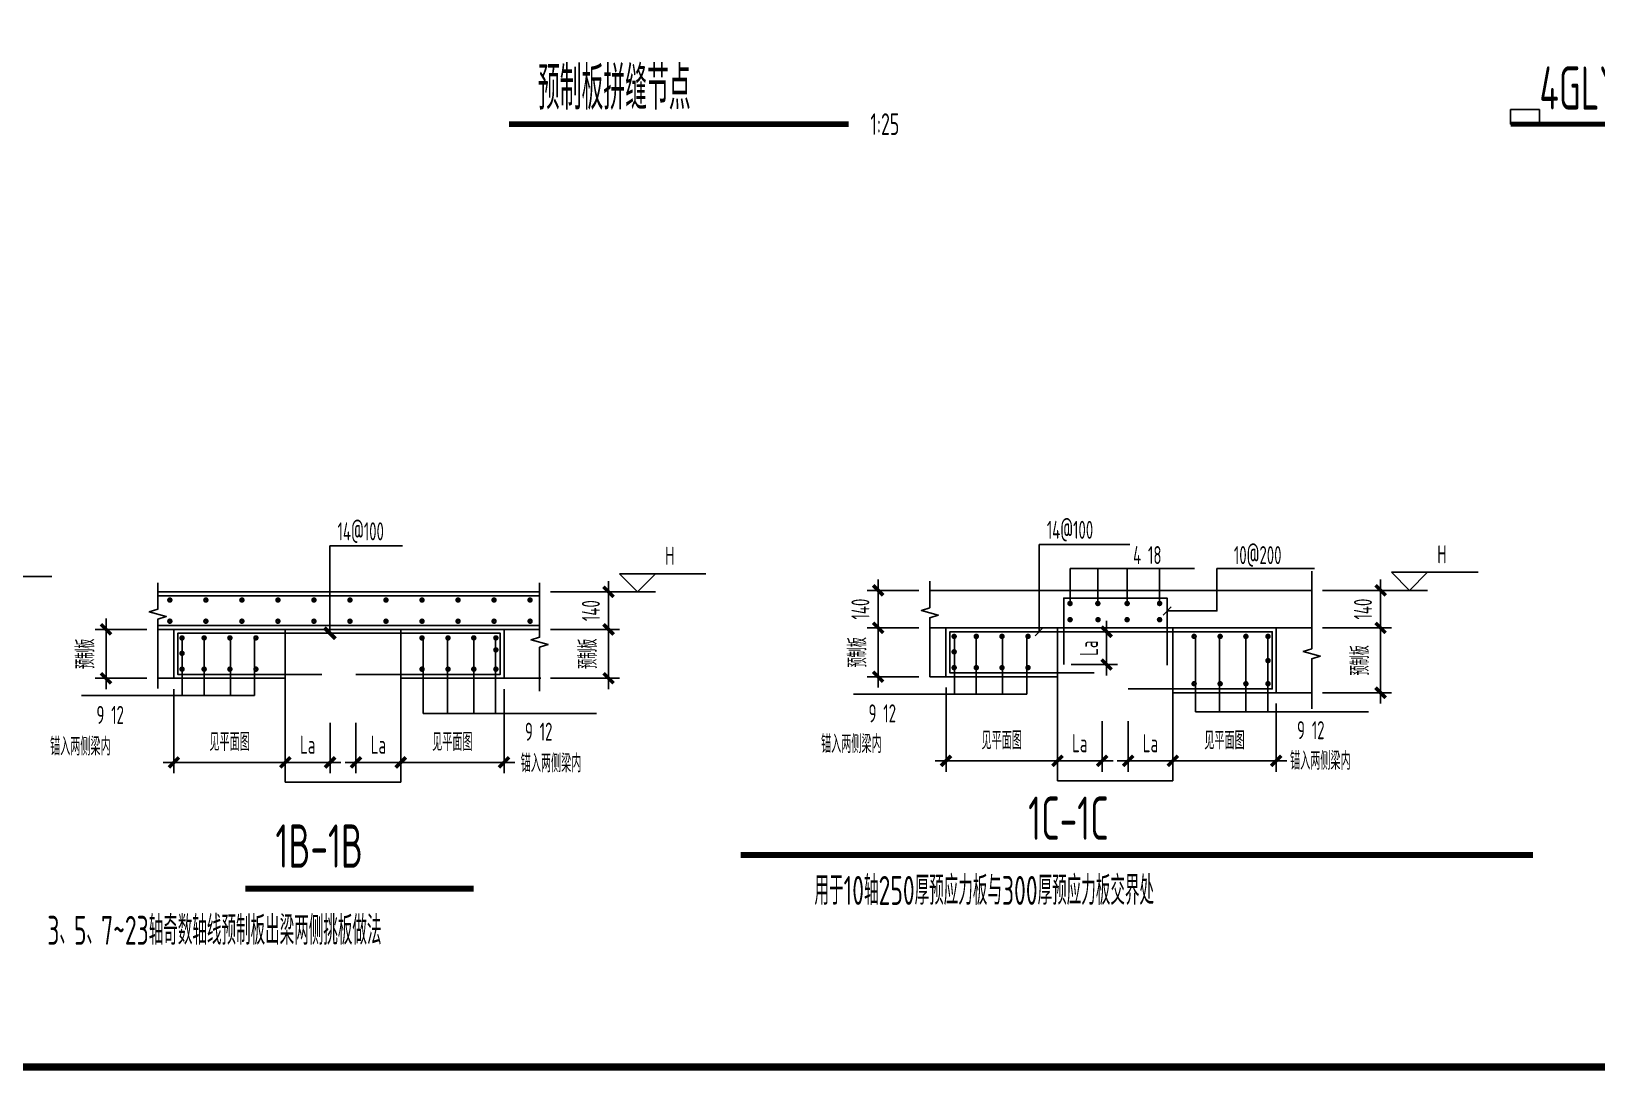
# Model space of a CAD drawing. Extents: x -469675 to 2400000, y -476501 to 2085364.
# Drawn here: x 665682 to 671105, y 389155 to 392755 of the extents above; entities that cross this region are included whole.
import ezdxf
from ezdxf.enums import TextEntityAlignment as Align

# ---------------------------------------------------------------- set-up
doc = ezdxf.new("R2010")
doc.units = 0
doc.header["$LTSCALE"] = 1000
doc.header["$MEASUREMENT"] = 0
doc.layers.get('0').update_dxf_attribs({"linetype": 'CONTINUOUS', "lineweight": 20})
doc.layers.get('Defpoints').update_dxf_attribs({"linetype": 'CONTINUOUS'})
for name, color, linetype in [('C-DETAIL', 3, 'CONTINUOUS'), ('C-DETAIL_DIM', 3, 'CONTINUOUS'), ('C-DETAIL_REIN', 40, 'CONTINUOUS'), ('C-DETAIL_TEXT', 4, 'CONTINUOUS'), ('C-LAYER1', 3, 'CONTINUOUS'), ('C-PLAN_TEXT', 3, 'CONTINUOUS')]:
    doc.layers.add(name, color=color, linetype=linetype)
doc.layers.add('C-注释', color=30, linetype='CONTINUOUS', plot=False)
doc.styles.add('DIM_FONT', font='gbxwxt.shx', dxfattribs={"width": 0.7, "bigfont": 'gbhzfs.shx'})
doc.styles.add('GBSTYLE', font='gbxwxt.shx', dxfattribs={"width": 0.7, "bigfont": 'gbhzfs.shx'})
doc.dimstyles.new('XB DIMN25', dxfattribs={"dimscale": 0.25, "dimtxt": 250, "dimasz": 1, "dimexe": 150, "dimexo": 150, "dimgap": 120, "dimtad": 1, "dimdec": 0, "dimzin": 0, "dimdsep": 46, "dimtxsty": 'DIM_FONT', "dimblk": '_dimx', "dimcen": 0.09, "dimclrd": 3, "dimclre": 3, "dimclrt": 7, "dimazin": 0, "dimtfac": 1, "dimtdec": 0, "dimtix": 1, "dimtmove": 2, "dimatfit": 3, "dimldrblk": '_dimx', "dimfxl": 0, "dimtolj": 1, "dimtzin": 0, "dimarcsym": 0})

# ---------------------------------------------------------------- blocks, each defined once
blk = doc.blocks.new('A$C3DBC3B8A')
at = {"layer": 'C-DETAIL_TEXT', "color": 3, "ltscale": 0.1, "const_width": 7, "flags": 128}
blk.add_lwpolyline([(1000, 0), (0, 0)], dxfattribs=at)
at = {"layer": 'C-注释'}
blk.add_lwpolyline([(40, 20), (0, 20), (0, 0), (40, 0)], close=True, dxfattribs=at)
at = {"layer": 'C-DETAIL_TEXT', "color": 30, "ltscale": 0.1, "style": 'GBSTYLE', "width": 0.7}
blk.add_text('4GLY2512-96-D10* 预制板详图', height=60, rotation=0, dxfattribs=at).set_placement((40, 20))
blk = doc.blocks.new('_dimx')
blk.add_line((-150, 0), (150, 0))
at = {"const_width": 50}
blk.add_lwpolyline([(-70, -70), (70, 70)], dxfattribs=at)
blk = doc.blocks.new('*D1700')
at = {"layer": 'C-DETAIL_DIM', "color": 3, "lineweight": -2, "transparency": 16777216}
for p, q in [((667480.5, 390814), (667719.3, 390814)), ((667681.8, 390814.2), (667681.8, 390814.5)), ((667681.8, 390814), (667681.8, 390684)), ((667480.5, 390684), (667719.3, 390684)), ((667681.8, 390683.7), (667681.8, 390683.5))]:
    blk.add_line(p, q, dxfattribs=at)
at = {"layer": 'Defpoints', "color": 0, "transparency": 16777216}
for p in [(667443, 390814), (667443, 390684), (667681.8, 390684)]:
    blk.add_point(p, dxfattribs=at)
at = {"layer": 'C-DETAIL_DIM', "color": 3, "lineweight": -2, "transparency": 16777216, "xscale": 0.25, "yscale": 0.25, "zscale": 0.25}
for p, rotation in [((667681.8, 390814), 270), ((667681.8, 390684), 90)]:
    blk.add_blockref('_dimx', p, dxfattribs=dict(at, rotation=rotation))
at = {"layer": 'C-DETAIL_DIM', "color": 7, "transparency": 16777216, "insert": (667620.5, 390749), "char_height": 62.5, "attachment_point": 5, "rotation": 90, "style": 'GBSTYLE'}
blk.add_mtext('\\A1;140', dxfattribs=at)
blk = doc.blocks.new('*D1701')
at = {"layer": 'C-DETAIL_DIM', "color": 3, "lineweight": -2, "transparency": 16777216}
for p, q in [((667480.5, 390684), (667719.3, 390684)), ((667681.8, 390684.2), (667681.8, 390684.5)), ((667681.8, 390684), (667681.8, 390514.7)), ((667480.5, 390514.7), (667719.3, 390514.7)), ((667681.8, 390514.5), (667681.8, 390514.2))]:
    blk.add_line(p, q, dxfattribs=at)
at = {"layer": 'Defpoints', "color": 0, "transparency": 16777216}
for p in [(667443, 390684), (667443, 390514.7), (667681.8, 390514.7)]:
    blk.add_point(p, dxfattribs=at)
at = {"layer": 'C-DETAIL_DIM', "color": 3, "lineweight": -2, "transparency": 16777216, "xscale": 0.25, "yscale": 0.25, "zscale": 0.25}
for p, rotation in [((667681.8, 390684), 270), ((667681.8, 390514.7), 90)]:
    blk.add_blockref('_dimx', p, dxfattribs=dict(at, rotation=rotation))
at = {"layer": 'C-DETAIL_DIM', "color": 7, "transparency": 16777216, "insert": (667610.3, 390599.4), "char_height": 62.5, "attachment_point": 5, "rotation": 90, "style": 'GBSTYLE'}
blk.add_mtext('\\A1;预制板', dxfattribs=at)
blk = doc.blocks.new('*D1702')
at = {"layer": 'C-DETAIL_DIM', "color": 3, "lineweight": -2, "transparency": 16777216}
for p, q in [((666961.9, 390477.2), (666961.9, 390185.8)), ((667319.7, 390477.2), (667319.7, 390185.8)), ((666962.2, 390223.3), (667319.5, 390223.3))]:
    blk.add_line(p, q, dxfattribs=at)
at = {"layer": 'Defpoints', "color": 0, "transparency": 16777216}
for p in [(666961.9, 390514.7), (667319.7, 390514.7), (667319.7, 390223.3)]:
    blk.add_point(p, dxfattribs=at)
at = {"layer": 'C-DETAIL_DIM', "color": 3, "lineweight": -2, "transparency": 16777216, "xscale": 0.25, "yscale": 0.25, "zscale": 0.25, "rotation": 180}
blk.add_blockref('_dimx', (666961.9, 390223.3), dxfattribs=at)
at = {"layer": 'C-DETAIL_DIM', "color": 3, "lineweight": -2, "transparency": 16777216, "xscale": 0.25, "yscale": 0.25, "zscale": 0.25}
blk.add_blockref('_dimx', (667319.7, 390223.3), dxfattribs=at)
at = {"layer": 'C-DETAIL_DIM', "color": 7, "transparency": 16777216, "insert": (667140.8, 390294.1), "char_height": 62.5, "attachment_point": 5, "style": 'GBSTYLE'}
blk.add_mtext('\\A1;见平面图', dxfattribs=at)
blk = doc.blocks.new('*D1703')
at = {"layer": 'C-DETAIL_DIM', "color": 3, "lineweight": -2, "transparency": 16777216}
for p, q in [((666806.8, 390360.7), (666806.8, 390185.8)), ((666961.9, 390360.7), (666961.9, 390185.8)), ((666807.1, 390223.3), (666961.7, 390223.3))]:
    blk.add_line(p, q, dxfattribs=at)
at = {"layer": 'Defpoints', "color": 0, "transparency": 16777216}
for p in [(666806.8, 390398.2), (666961.9, 390398.2), (666961.9, 390223.3)]:
    blk.add_point(p, dxfattribs=at)
at = {"layer": 'C-DETAIL_DIM', "color": 3, "lineweight": -2, "transparency": 16777216, "xscale": 0.25, "yscale": 0.25, "zscale": 0.25, "rotation": 180}
blk.add_blockref('_dimx', (666806.8, 390223.3), dxfattribs=at)
at = {"layer": 'C-DETAIL_DIM', "color": 3, "lineweight": -2, "transparency": 16777216, "xscale": 0.25, "yscale": 0.25, "zscale": 0.25}
blk.add_blockref('_dimx', (666961.9, 390223.3), dxfattribs=at)
at = {"layer": 'C-DETAIL_DIM', "color": 7, "transparency": 16777216, "insert": (666884.4, 390284.6), "char_height": 62.5, "attachment_point": 5, "style": 'GBSTYLE'}
blk.add_mtext('\\A1;La', dxfattribs=at)
blk = doc.blocks.new('*D1704')
at = {"layer": 'C-DETAIL_DIM', "color": 3, "lineweight": -2, "transparency": 16777216}
for p, q in [((666082.3, 390684), (665903.2, 390684)), ((665940.7, 390684.2), (665940.7, 390684.5)), ((665940.7, 390684), (665940.7, 390514.7)), ((666082.3, 390514.7), (665903.2, 390514.7)), ((665940.7, 390514.5), (665940.7, 390514.2))]:
    blk.add_line(p, q, dxfattribs=at)
at = {"layer": 'Defpoints', "color": 0, "transparency": 16777216}
for p in [(666119.8, 390684), (665940.7, 390514.7), (666119.8, 390514.7)]:
    blk.add_point(p, dxfattribs=at)
at = {"layer": 'C-DETAIL_DIM', "color": 3, "lineweight": -2, "transparency": 16777216, "xscale": 0.25, "yscale": 0.25, "zscale": 0.25}
for p, rotation in [((665940.7, 390684), 270), ((665940.7, 390514.7), 90)]:
    blk.add_blockref('_dimx', p, dxfattribs=dict(at, rotation=rotation))
at = {"layer": 'C-DETAIL_DIM', "color": 7, "transparency": 16777216, "insert": (665869.2, 390599.4), "char_height": 62.5, "attachment_point": 5, "rotation": 90, "style": 'GBSTYLE'}
blk.add_mtext('\\A1;预制板', dxfattribs=at)
blk = doc.blocks.new('*D1705')
at = {"layer": 'C-DETAIL_DIM', "color": 3, "lineweight": -2, "transparency": 16777216}
for p, q in [((666175.9, 390477.2), (666175.9, 390185.8)), ((666561.9, 390477.2), (666561.9, 390185.8)), ((666561.7, 390223.3), (666176.1, 390223.3))]:
    blk.add_line(p, q, dxfattribs=at)
at = {"layer": 'Defpoints', "color": 0, "transparency": 16777216}
for p in [(666175.9, 390514.7), (666561.9, 390514.7), (666175.9, 390223.3)]:
    blk.add_point(p, dxfattribs=at)
at = {"layer": 'C-DETAIL_DIM', "color": 3, "lineweight": -2, "transparency": 16777216, "xscale": 0.25, "yscale": 0.25, "zscale": 0.25, "rotation": 180}
blk.add_blockref('_dimx', (666175.9, 390223.3), dxfattribs=at)
at = {"layer": 'C-DETAIL_DIM', "color": 3, "lineweight": -2, "transparency": 16777216, "xscale": 0.25, "yscale": 0.25, "zscale": 0.25}
blk.add_blockref('_dimx', (666561.9, 390223.3), dxfattribs=at)
at = {"layer": 'C-DETAIL_DIM', "color": 7, "transparency": 16777216, "insert": (666368.9, 390294.1), "char_height": 62.5, "attachment_point": 5, "style": 'GBSTYLE'}
blk.add_mtext('\\A1;见平面图', dxfattribs=at)
blk = doc.blocks.new('*D1706')
at = {"layer": 'C-DETAIL_DIM', "color": 3, "lineweight": -2, "transparency": 16777216}
for p, q in [((666561.9, 390360.7), (666561.9, 390185.8)), ((666717, 390360.7), (666717, 390185.8)), ((666716.8, 390223.3), (666562.2, 390223.3))]:
    blk.add_line(p, q, dxfattribs=at)
at = {"layer": 'Defpoints', "color": 0, "transparency": 16777216}
for p in [(666561.9, 390398.2), (666717, 390398.2), (666561.9, 390223.3)]:
    blk.add_point(p, dxfattribs=at)
at = {"layer": 'C-DETAIL_DIM', "color": 3, "lineweight": -2, "transparency": 16777216, "xscale": 0.25, "yscale": 0.25, "zscale": 0.25, "rotation": 180}
blk.add_blockref('_dimx', (666561.9, 390223.3), dxfattribs=at)
at = {"layer": 'C-DETAIL_DIM', "color": 3, "lineweight": -2, "transparency": 16777216, "xscale": 0.25, "yscale": 0.25, "zscale": 0.25}
blk.add_blockref('_dimx', (666717, 390223.3), dxfattribs=at)
at = {"layer": 'C-DETAIL_DIM', "color": 7, "transparency": 16777216, "insert": (666639.5, 390284.6), "char_height": 62.5, "attachment_point": 5, "style": 'GBSTYLE'}
blk.add_mtext('\\A1;La', dxfattribs=at)
blk = doc.blocks.new('*D1711')
at = {"layer": 'C-DETAIL_DIM', "color": 3, "lineweight": -2, "transparency": 16777216}
for p, q in [((670155.6, 390819.2), (670394.3, 390819.2)), ((670356.8, 390819.5), (670356.8, 390819.7)), ((670356.8, 390819.2), (670356.8, 390689.2)), ((670155.6, 390689.2), (670394.3, 390689.2)), ((670356.8, 390689), (670356.8, 390688.7))]:
    blk.add_line(p, q, dxfattribs=at)
at = {"layer": 'Defpoints', "color": 0, "transparency": 16777216}
for p in [(670118.1, 390819.2), (670118.1, 390689.2), (670356.8, 390689.2)]:
    blk.add_point(p, dxfattribs=at)
at = {"layer": 'C-DETAIL_DIM', "color": 3, "lineweight": -2, "transparency": 16777216, "xscale": 0.25, "yscale": 0.25, "zscale": 0.25}
for p, rotation in [((670356.8, 390819.2), 270), ((670356.8, 390689.2), 90)]:
    blk.add_blockref('_dimx', p, dxfattribs=dict(at, rotation=rotation))
at = {"layer": 'C-DETAIL_DIM', "color": 7, "transparency": 16777216, "insert": (670295.6, 390754.2), "char_height": 62.5, "attachment_point": 5, "rotation": 90, "style": 'GBSTYLE'}
blk.add_mtext('\\A1;140', dxfattribs=at)
blk = doc.blocks.new('*D1712')
at = {"layer": 'C-DETAIL_DIM', "color": 3, "lineweight": -2, "transparency": 16777216}
for p, q in [((670155.6, 390689.2), (670394.3, 390689.2)), ((670356.8, 390689.5), (670356.8, 390689.7)), ((670356.8, 390689.2), (670356.8, 390464.3)), ((670155.6, 390464.3), (670394.3, 390464.3)), ((670356.8, 390464), (670356.8, 390463.8))]:
    blk.add_line(p, q, dxfattribs=at)
at = {"layer": 'Defpoints', "color": 0, "transparency": 16777216}
for p in [(670118.1, 390689.2), (670118.1, 390464.3), (670356.8, 390464.3)]:
    blk.add_point(p, dxfattribs=at)
at = {"layer": 'C-DETAIL_DIM', "color": 3, "lineweight": -2, "transparency": 16777216, "xscale": 0.25, "yscale": 0.25, "zscale": 0.25}
for p, rotation in [((670356.8, 390689.2), 270), ((670356.8, 390464.3), 90)]:
    blk.add_blockref('_dimx', p, dxfattribs=dict(at, rotation=rotation))
at = {"layer": 'C-DETAIL_DIM', "color": 7, "transparency": 16777216, "insert": (670285.4, 390576.8), "char_height": 62.5, "attachment_point": 5, "rotation": 90, "style": 'GBSTYLE'}
blk.add_mtext('\\A1;预制板', dxfattribs=at)
blk = doc.blocks.new('*D1713')
at = {"layer": 'C-DETAIL_DIM', "color": 3, "lineweight": -2, "transparency": 16777216}
for p, q in [((669637, 390426.8), (669637, 390191.1)), ((669994.8, 390426.8), (669994.8, 390191.1)), ((669637.2, 390228.6), (669994.6, 390228.6))]:
    blk.add_line(p, q, dxfattribs=at)
at = {"layer": 'Defpoints', "color": 0, "transparency": 16777216}
for p in [(669637, 390464.3), (669994.8, 390464.3), (669994.8, 390228.6)]:
    blk.add_point(p, dxfattribs=at)
at = {"layer": 'C-DETAIL_DIM', "color": 3, "lineweight": -2, "transparency": 16777216, "xscale": 0.25, "yscale": 0.25, "zscale": 0.25, "rotation": 180}
blk.add_blockref('_dimx', (669637, 390228.6), dxfattribs=at)
at = {"layer": 'C-DETAIL_DIM', "color": 3, "lineweight": -2, "transparency": 16777216, "xscale": 0.25, "yscale": 0.25, "zscale": 0.25}
blk.add_blockref('_dimx', (669994.8, 390228.6), dxfattribs=at)
at = {"layer": 'C-DETAIL_DIM', "color": 7, "transparency": 16777216, "insert": (669815.9, 390299.4), "char_height": 62.5, "attachment_point": 5, "style": 'GBSTYLE'}
blk.add_mtext('\\A1;见平面图', dxfattribs=at)
blk = doc.blocks.new('*D1714')
at = {"layer": 'C-DETAIL_DIM', "color": 3, "lineweight": -2, "transparency": 16777216}
for p, q in [((669481.9, 390366), (669481.9, 390191.1)), ((669637, 390366), (669637, 390191.1)), ((669482.1, 390228.6), (669636.7, 390228.6))]:
    blk.add_line(p, q, dxfattribs=at)
at = {"layer": 'Defpoints', "color": 0, "transparency": 16777216}
for p in [(669481.9, 390403.5), (669637, 390403.5), (669637, 390228.6)]:
    blk.add_point(p, dxfattribs=at)
at = {"layer": 'C-DETAIL_DIM', "color": 3, "lineweight": -2, "transparency": 16777216, "xscale": 0.25, "yscale": 0.25, "zscale": 0.25, "rotation": 180}
blk.add_blockref('_dimx', (669481.9, 390228.6), dxfattribs=at)
at = {"layer": 'C-DETAIL_DIM', "color": 3, "lineweight": -2, "transparency": 16777216, "xscale": 0.25, "yscale": 0.25, "zscale": 0.25}
blk.add_blockref('_dimx', (669637, 390228.6), dxfattribs=at)
at = {"layer": 'C-DETAIL_DIM', "color": 7, "transparency": 16777216, "insert": (669559.4, 390289.8), "char_height": 62.5, "attachment_point": 5, "style": 'GBSTYLE'}
blk.add_mtext('\\A1;La', dxfattribs=at)
blk = doc.blocks.new('*D1715')
at = {"layer": 'C-DETAIL_DIM', "color": 3, "lineweight": -2, "transparency": 16777216}
for p, q in [((668757.4, 390689.2), (668578.3, 390689.2)), ((668615.8, 390689.5), (668615.8, 390689.7)), ((668615.8, 390689.2), (668615.8, 390520)), ((668757.4, 390520), (668578.3, 390520)), ((668615.8, 390519.8), (668615.8, 390519.5))]:
    blk.add_line(p, q, dxfattribs=at)
at = {"layer": 'Defpoints', "color": 0, "transparency": 16777216}
for p in [(668794.9, 390689.2), (668615.8, 390520), (668794.9, 390520)]:
    blk.add_point(p, dxfattribs=at)
at = {"layer": 'C-DETAIL_DIM', "color": 3, "lineweight": -2, "transparency": 16777216, "xscale": 0.25, "yscale": 0.25, "zscale": 0.25}
for p, rotation in [((668615.8, 390689.2), 270), ((668615.8, 390520), 90)]:
    blk.add_blockref('_dimx', p, dxfattribs=dict(at, rotation=rotation))
at = {"layer": 'C-DETAIL_DIM', "color": 7, "transparency": 16777216, "insert": (668544.3, 390604.6), "char_height": 62.5, "attachment_point": 5, "rotation": 90, "style": 'GBSTYLE'}
blk.add_mtext('\\A1;预制板', dxfattribs=at)
blk = doc.blocks.new('*D1716')
at = {"layer": 'C-DETAIL_DIM', "color": 3, "lineweight": -2, "transparency": 16777216}
for p, q in [((668851, 390482.5), (668851, 390191.1)), ((669237, 390482.5), (669237, 390191.1)), ((669236.7, 390228.6), (668851.2, 390228.6))]:
    blk.add_line(p, q, dxfattribs=at)
at = {"layer": 'Defpoints', "color": 0, "transparency": 16777216}
for p in [(668851, 390520), (669237, 390520), (668851, 390228.6)]:
    blk.add_point(p, dxfattribs=at)
at = {"layer": 'C-DETAIL_DIM', "color": 3, "lineweight": -2, "transparency": 16777216, "xscale": 0.25, "yscale": 0.25, "zscale": 0.25, "rotation": 180}
blk.add_blockref('_dimx', (668851, 390228.6), dxfattribs=at)
at = {"layer": 'C-DETAIL_DIM', "color": 3, "lineweight": -2, "transparency": 16777216, "xscale": 0.25, "yscale": 0.25, "zscale": 0.25}
blk.add_blockref('_dimx', (669237, 390228.6), dxfattribs=at)
at = {"layer": 'C-DETAIL_DIM', "color": 7, "transparency": 16777216, "insert": (669044, 390299.4), "char_height": 62.5, "attachment_point": 5, "style": 'GBSTYLE'}
blk.add_mtext('\\A1;见平面图', dxfattribs=at)
blk = doc.blocks.new('*D1717')
at = {"layer": 'C-DETAIL_DIM', "color": 3, "lineweight": -2, "transparency": 16777216}
for p, q in [((669237, 390366), (669237, 390191.1)), ((669392.1, 390366), (669392.1, 390191.1)), ((669391.8, 390228.6), (669237.2, 390228.6))]:
    blk.add_line(p, q, dxfattribs=at)
at = {"layer": 'Defpoints', "color": 0, "transparency": 16777216}
for p in [(669237, 390403.5), (669392.1, 390403.5), (669237, 390228.6)]:
    blk.add_point(p, dxfattribs=at)
at = {"layer": 'C-DETAIL_DIM', "color": 3, "lineweight": -2, "transparency": 16777216, "xscale": 0.25, "yscale": 0.25, "zscale": 0.25, "rotation": 180}
blk.add_blockref('_dimx', (669237, 390228.6), dxfattribs=at)
at = {"layer": 'C-DETAIL_DIM', "color": 3, "lineweight": -2, "transparency": 16777216, "xscale": 0.25, "yscale": 0.25, "zscale": 0.25}
blk.add_blockref('_dimx', (669392.1, 390228.6), dxfattribs=at)
at = {"layer": 'C-DETAIL_DIM', "color": 7, "transparency": 16777216, "insert": (669314.5, 390289.8), "char_height": 62.5, "attachment_point": 5, "style": 'GBSTYLE'}
blk.add_mtext('\\A1;La', dxfattribs=at)
blk = doc.blocks.new('*D1718')
at = {"layer": 'C-DETAIL_DIM', "color": 3, "lineweight": -2, "transparency": 16777216}
for p, q in [((669347.5, 390675.9), (669444.7, 390675.9)), ((669407.2, 390676.1), (669407.2, 390676.4)), ((669407.2, 390675.9), (669407.2, 390562)), ((669285, 390562), (669444.7, 390562)), ((669407.2, 390561.7), (669407.2, 390561.5))]:
    blk.add_line(p, q, dxfattribs=at)
at = {"layer": 'Defpoints', "color": 0, "transparency": 16777216}
for p in [(669310, 390675.9), (669247.5, 390562), (669407.2, 390562)]:
    blk.add_point(p, dxfattribs=at)
at = {"layer": 'C-DETAIL_DIM', "color": 3, "lineweight": -2, "transparency": 16777216, "xscale": 0.25, "yscale": 0.25, "zscale": 0.25}
for p, rotation in [((669407.2, 390675.9), 270), ((669407.2, 390562), 90)]:
    blk.add_blockref('_dimx', p, dxfattribs=dict(at, rotation=rotation))
at = {"layer": 'C-DETAIL_DIM', "color": 7, "transparency": 16777216, "insert": (669346, 390618.9), "char_height": 62.5, "attachment_point": 5, "rotation": 90, "style": 'GBSTYLE'}
blk.add_mtext('\\A1;La', dxfattribs=at)
blk = doc.blocks.new('*D1719')
at = {"layer": 'C-DETAIL_DIM', "color": 3, "lineweight": -2, "transparency": 16777216}
for p, q in [((668757.4, 390819.2), (668578.3, 390819.2)), ((668615.8, 390819.5), (668615.8, 390819.7)), ((668615.8, 390819.2), (668615.8, 390689.2)), ((668757.4, 390689.2), (668578.3, 390689.2)), ((668615.8, 390689), (668615.8, 390688.7))]:
    blk.add_line(p, q, dxfattribs=at)
at = {"layer": 'Defpoints', "color": 0, "transparency": 16777216}
for p in [(668794.9, 390819.2), (668615.8, 390689.2), (668794.9, 390689.2)]:
    blk.add_point(p, dxfattribs=at)
at = {"layer": 'C-DETAIL_DIM', "color": 3, "lineweight": -2, "transparency": 16777216, "xscale": 0.25, "yscale": 0.25, "zscale": 0.25}
for p, rotation in [((668615.8, 390819.2), 270), ((668615.8, 390689.2), 90)]:
    blk.add_blockref('_dimx', p, dxfattribs=dict(at, rotation=rotation))
at = {"layer": 'C-DETAIL_DIM', "color": 7, "transparency": 16777216, "insert": (668554.5, 390754.2), "char_height": 62.5, "attachment_point": 5, "rotation": 90, "style": 'GBSTYLE'}
blk.add_mtext('\\A1;140', dxfattribs=at)
blk = doc.blocks.new('BG_symbol')
at = {"layer": 'C-LAYER1', "ltscale": 100}
for p, q in [((250, 0), (0, 250)), ((1200, 250), (0, 250)), ((500, 250), (250, 0)), ((500, 0), (0, 0))]:
    blk.add_line(p, q, dxfattribs=at)
blk = doc.blocks.new('BG')
at = {"layer": 'C-PLAN_TEXT'}
blk.add_blockref('BG_symbol', (0, 0), dxfattribs=at)
at = {"layer": 'C-PLAN_TEXT', "style": 'GBSTYLE', "width": 0.7}
blk.add_attdef('标高', text='', height=250, dxfattribs=at).set_placement((700, 500), align=Align.MIDDLE)
blk = doc.blocks.new('_ArchTick')
at = {"color": 0, "linetype": 'ByBlock', "const_width": 0.5}
blk.add_lwpolyline([(-0.71, -0.71), (0.71, 0.71)], dxfattribs=at)

msp = doc.modelspace()

# ---------------------------------------------------------------- linework, layer by layer
at = {"ltscale": 0.1, "const_width": 25}
msp.add_lwpolyline([(661133.9659, 396342.9589), (679533.9659, 396342.9589), (679533.9659, 389167.9589), (661133.9659, 389167.9589)], close=True, dxfattribs=at)
at = {"layer": 'C-DETAIL', "ltscale": 0.25}
for p, q in [((669236.9878, 390819.2065), (668794.8718, 390819.2065)), ((669236.9878, 390819.2065), (669636.9878, 390819.2065)), ((669636.9878, 390819.2065), (670118.1034, 390819.2065)), ((666119.8001, 390813.9545), (666961.9161, 390813.9545)), ((667443.0317, 390813.9545), (666561.9161, 390813.9545)), ((667443.0317, 390683.9545), (666119.8001, 390683.9545)), ((666175.8823, 390514.7485), (666175.8823, 390683.9545)), ((666561.9161, 390154.6187), (666561.9161, 390683.9545)), ((666961.9161, 390683.9545), (666961.9161, 390154.6187)), ((667319.732, 390514.7485), (667319.732, 390683.9545)), ((669236.9878, 390689.2065), (668794.8718, 390689.2065)), ((668850.954, 390520.0005), (668850.954, 390689.2065)), ((670118.1034, 390689.2065), (669236.9878, 390689.2065)), ((669636.9878, 390689.2065), (669636.9878, 390159.8707)), ((669994.8037, 390464.2946), (669994.8037, 390689.2065)), ((666561.9161, 390514.7485), (666119.8001, 390514.7485)), ((666961.9161, 390514.7485), (667319.732, 390514.7485)), ((667319.732, 390514.7485), (667446.6554, 390514.7485)), ((668794.8718, 390520.0005), (668850.954, 390520.0005)), ((669236.9878, 390520.0005), (668850.954, 390520.0005)), ((669636.9878, 390464.2946), (669994.8037, 390464.2946)), ((669994.8037, 390464.2946), (670118.1034, 390464.2946)), ((666961.9161, 390154.6187), (666561.9161, 390154.6187)), ((669636.9878, 390159.8707), (669236.9878, 390159.8707))]:
    msp.add_line(p, q, dxfattribs=at)
for points in [[(670118.1034, 390885.2165), (670118.1034, 390616.6683), (670088.77, 390607.335), (670147.4367, 390591.335), (670118.1034, 390582.0016), (670118.1034, 390408.8753)], [(666119.8001, 390845.7565), (666119.8001, 390753.6484), (666090.4668, 390744.3151), (666149.1334, 390728.3151), (666119.8001, 390718.9817), (666119.8001, 390479.4278)], [(667443.0317, 390845.7565), (667443.0317, 390656.9695), (667413.6983, 390647.6361), (667472.365, 390631.6361), (667443.0317, 390622.3028), (667443.0317, 390469.7336)], [(668794.8718, 390851.0085), (668794.8718, 390758.9004), (668765.5385, 390749.567), (668824.2051, 390733.567), (668794.8718, 390724.2337), (668794.8718, 390520.0005)], [(669236.9878, 390689.2065), (669236.9878, 390159.8707)]]:
    msp.add_lwpolyline(points, dxfattribs=at)
at = {"layer": 'C-DETAIL_REIN', "ltscale": 0.25}
for points in [[(667443.0317, 390800.6212), (666119.8001, 390800.6212)], [(669259.0921, 390562.8387), (669259.0921, 390792.2462), (669617.0055, 390792.2462), (669617.0055, 390560.2673)], [(667443.0317, 390697.2878), (666119.8001, 390697.2878)], [(666688.8065, 390670.6212), (666189.2156, 390670.6212), (666189.2156, 390528.0819), (666688.8065, 390528.0819)], [(666688.8065, 390670.6212), (667306.3986, 390670.6212), (667306.3986, 390528.0819), (666806.8078, 390528.0819)], [(669363.8782, 390675.8732), (668864.2874, 390675.8732), (668864.2874, 390533.3338), (669363.8782, 390533.3338)], [(669363.8782, 390675.8732), (669981.4704, 390675.8732), (669981.4704, 390477.6279), (669481.8795, 390477.6279)]]:
    msp.add_lwpolyline(points, dxfattribs=at)
at = {"layer": 'C-DETAIL_REIN', "linetype": 'Continuous', "const_width": 10}
for points in [[(666157.3736, 390785.6212, 1), (666166.3736, 390785.6212, 1)], [(666282.1832, 390785.6212, 1), (666291.1832, 390785.6212, 1)], [(666406.9928, 390785.6212, 1), (666415.9928, 390785.6212, 1)], [(666531.8023, 390785.6212, 1), (666540.8023, 390785.6212, 1)], [(666656.6119, 390785.6212, 1), (666665.6119, 390785.6212, 1)], [(666781.4214, 390785.6212, 1), (666790.4214, 390785.6212, 1)], [(666906.231, 390785.6212, 1), (666915.231, 390785.6212, 1)], [(667040.0405, 390785.6212, -1), (667031.0405, 390785.6212, -1)], [(667164.8501, 390785.6212, -1), (667155.8501, 390785.6212, -1)], [(667289.6596, 390785.6212, -1), (667280.6596, 390785.6212, -1)], [(667414.4692, 390785.6212, -1), (667405.4692, 390785.6212, -1)], [(666157.3736, 390712.2878, -1), (666166.3736, 390712.2878, -1)], [(666282.1832, 390712.2878, -1), (666291.1832, 390712.2878, -1)], [(666406.9928, 390712.2878, -1), (666415.9928, 390712.2878, -1)], [(666531.8023, 390712.2878, -1), (666540.8023, 390712.2878, -1)], [(666656.6119, 390712.2878, -1), (666665.6119, 390712.2878, -1)], [(666781.4214, 390712.2878, -1), (666790.4214, 390712.2878, -1)], [(666906.231, 390712.2878, -1), (666915.231, 390712.2878, -1)], [(667040.0405, 390712.2878, 1), (667031.0405, 390712.2878, 1)], [(667164.8501, 390712.2878, 1), (667155.8501, 390712.2878, 1)], [(667289.6596, 390712.2878, 1), (667280.6596, 390712.2878, 1)], [(667414.4692, 390712.2878, 1), (667405.4692, 390712.2878, 1)], [(669276.4483, 390717.5398, -1), (669285.4483, 390717.5398, -1)], [(669373.2886, 390717.5398, -1), (669382.2886, 390717.5398, -1)], [(669473.9863, 390717.5398, -1), (669482.9863, 390717.5398, -1)], [(669586.3623, 390717.5398, -1), (669595.3623, 390717.5398, -1)], [(666199.6002, 390654.4157, 1), (666208.6002, 390654.4157, 1)], [(666276.2126, 390654.4157, 1), (666285.2126, 390654.4157, 1)], [(666365.4423, 390654.4157, 1), (666374.4423, 390654.4157, 1)], [(666455.5737, 390654.4157, 1), (666464.5737, 390654.4157, 1)], [(667040.0405, 390654.4157, -1), (667031.0405, 390654.4157, -1)], [(667130.172, 390654.4157, -1), (667121.172, 390654.4157, -1)], [(667219.4017, 390654.4157, -1), (667210.4017, 390654.4157, -1)], [(667296.0141, 390654.4157, -1), (667287.0141, 390654.4157, -1)], [(668874.6719, 390659.6677, 1), (668883.6719, 390659.6677, 1)], [(668951.2843, 390659.6677, 1), (668960.2843, 390659.6677, 1)], [(669040.514, 390659.6677, 1), (669049.514, 390659.6677, 1)], [(669130.6455, 390659.6677, 1), (669139.6455, 390659.6677, 1)], [(669971.0858, 390659.6677, -1), (669962.0858, 390659.6677, -1)], [(666199.6002, 390601.0245, 1), (666208.6002, 390601.0245, 1)], [(667296.0141, 390613.0173, -1), (667287.0141, 390613.0173, -1)], [(668874.6719, 390606.2765, 1), (668883.6719, 390606.2765, 1)], [(666199.6002, 390546.1828, 1), (666208.6002, 390546.1828, 1)], [(666276.2126, 390546.1828, 1), (666285.2126, 390546.1828, 1)], [(666365.4423, 390546.1828, 1), (666374.4423, 390546.1828, 1)], [(666455.5737, 390546.1828, 1), (666464.5737, 390546.1828, 1)], [(667040.0405, 390546.1828, -1), (667031.0405, 390546.1828, -1)], [(667130.172, 390546.1828, -1), (667121.172, 390546.1828, -1)], [(667219.4017, 390546.1828, -1), (667210.4017, 390546.1828, -1)], [(667296.0141, 390546.1828, -1), (667287.0141, 390546.1828, -1)], [(668874.6719, 390551.4348, 1), (668883.6719, 390551.4348, 1)], [(668951.2843, 390551.4348, 1), (668960.2843, 390551.4348, 1)], [(669040.514, 390551.4348, 1), (669049.514, 390551.4348, 1)], [(669130.6455, 390551.4348, 1), (669139.6455, 390551.4348, 1)], [(669971.0858, 390575.8967, -1), (669962.0858, 390575.8967, -1)], [(669715.1122, 390495.7288, -1), (669706.1122, 390495.7288, -1)], [(669805.2437, 390495.7288, -1), (669796.2437, 390495.7288, -1)], [(669894.4734, 390495.7288, -1), (669885.4734, 390495.7288, -1)], [(669971.0858, 390495.7288, -1), (669962.0858, 390495.7288, -1)]]:
    msp.add_lwpolyline(points, format="xyb", close=True, dxfattribs=at)
at = {"layer": 'C-DETAIL_REIN', "ltscale": 0.25, "const_width": 10}
for points in [[(669285.1278, 390773.7051, -1), (669276.1278, 390773.7051, -1)], [(669381.5202, 390773.7051, -1), (669372.5202, 390773.7051, -1)], [(669483.0246, 390773.7051, -1), (669474.0246, 390773.7051, -1)], [(669595.5592, 390773.7051, -1), (669586.5592, 390773.7051, -1)], [(669715.1122, 390659.6677, -1), (669706.1122, 390659.6677, -1)], [(669805.2437, 390659.6677, -1), (669796.2437, 390659.6677, -1)], [(669894.4734, 390659.6677, -1), (669885.4734, 390659.6677, -1)]]:
    msp.add_lwpolyline(points, format="xyb", close=True, dxfattribs=at)
at = {"layer": 'C-DETAIL_TEXT', "linetype": 'Continuous'}
for p, q in [((666716.3474, 390670.6212), (666716.3474, 390972.8121)), ((666716.3474, 390972.8121), (666967.8452, 390972.8121)), ((669173.7585, 390675.8732), (669173.7585, 390978.0641)), ((669173.7585, 390978.0641), (669487.7848, 390978.0641)), ((668880.034, 390659.6677), (668880.034, 390459.6615)), ((668955.8767, 390659.6677), (668955.8767, 390459.6615)), ((669047.1086, 390659.6677), (669047.1086, 390459.6615)), ((669130.6455, 390659.6677), (669130.6455, 390459.6615)), ((669715.1122, 390659.6677), (669715.1122, 390398.3605)), ((669798.6492, 390659.6677), (669798.6492, 390398.3605)), ((669889.881, 390659.6677), (669889.881, 390398.3605)), ((669965.7237, 390659.6677), (669965.7237, 390398.3605)), ((666204.9623, 390654.4157), (666204.9623, 390454.4095)), ((666280.8049, 390654.4157), (666280.8049, 390454.4095)), ((666372.0368, 390654.4157), (666372.0368, 390454.4095)), ((666455.5737, 390654.4157), (666455.5737, 390454.4095)), ((667040.0405, 390654.4157), (667040.0405, 390393.1085)), ((667123.5774, 390654.4157), (667123.5774, 390393.1085)), ((667214.8093, 390654.4157), (667214.8093, 390393.1085)), ((667290.652, 390654.4157), (667290.652, 390393.1085)), ((666455.5737, 390454.4095), (665855.8183, 390454.4095)), ((669130.6455, 390459.6615), (668530.89, 390459.6615)), ((667040.0405, 390393.1085), (667639.7959, 390393.1085)), ((669715.1122, 390398.3605), (670314.8677, 390398.3605))]:
    msp.add_line(p, q, dxfattribs=at)
at = {"layer": 'C-DETAIL_TEXT', "ltscale": 0.25}
for p, q in [((669280.6278, 390773.7051), (669280.6278, 390895.0401)), ((669280.6278, 390895.0401), (669711.613, 390895.0401)), ((669377.0202, 390773.7051), (669377.0202, 390895.0401)), ((669478.5246, 390773.7051), (669478.5246, 390895.0401)), ((669591.0592, 390773.7051), (669591.0592, 390895.0401)), ((669789.8464, 390895.0401), (670127.627, 390895.0401)), ((669631.1477, 390762.0181), (669602.8634, 390733.7338)), ((669187.9006, 390690.0153), (669159.6163, 390661.731))]:
    msp.add_line(p, q, dxfattribs=at)
at = {"layer": 'C-DETAIL_TEXT', "color": 3, "linetype": 'Continuous', "ltscale": 0.25, "const_width": 20, "flags": 128}
for points in [[(668513.927, 392434.115), (667337.128, 392434.115)], [(670884.8721, 389902.427), (668139.4821, 389902.427)], [(667214.5254, 389785.9218), (666423.5879, 389785.9218)]]:
    msp.add_lwpolyline(points, dxfattribs=at)
at = {"layer": 'C-DETAIL_TEXT', "ltscale": 0.25}
msp.add_lwpolyline([(669789.8464, 390895.0401), (669789.8464, 390747.876), (669617.0055, 390747.876)], dxfattribs=at)

# ---------------------------------------------------------------- block references
at = {"xscale": 2.5, "yscale": 2.5, "zscale": 2.5}
msp.add_blockref('A$C3DBC3B8A', (670806.9376, 392434.115), dxfattribs=at)
at = {"layer": 'C-DETAIL_TEXT', "linetype": 'Continuous', "xscale": -26.66666666668607, "yscale": 26.66666666668607, "zscale": 26.66666666666667}
msp.add_blockref('_ArchTick', (666716.3474, 390670.6212), dxfattribs=at)
at = {"layer": 'C-LAYER1'}
ref = msp.add_blockref('BG', (665452.6938, 390804.0942), dxfattribs=dict(at, xscale=0.2499999990686774, yscale=0.2499999990686774, zscale=0.2499999990686774))
ref.add_attrib('标高', 'H', dxfattribs={"height": 62.5, "style": 'GBSTYLE', "width": 0.7}).set_placement((665627.6938, 390929.0942), align=Align.MIDDLE)
ref = msp.add_blockref('BG', (667719.2561, 390813.9545), dxfattribs=dict(at, xscale=0.2499999990686774, yscale=0.2499999990686774, zscale=0.2499999990686774))
ref.add_attrib('标高', 'H', dxfattribs={"height": 62.5, "style": 'GBSTYLE', "width": 0.7}).set_placement((667894.2561, 390938.9545), align=Align.MIDDLE)
ref = msp.add_blockref('BG', (670394.3278, 390819.2065), dxfattribs=dict(at, xscale=0.2499999990686774, yscale=0.2499999990686774, zscale=0.2499999990686774))
ref.add_attrib('标高', 'H', dxfattribs={"height": 62.5, "style": 'GBSTYLE', "width": 0.7}).set_placement((670569.3278, 390944.2065), align=Align.MIDDLE)

# ---------------------------------------------------------------- texts
at = {"layer": 'C-DETAIL_TEXT', "color": 30, "ltscale": 0.25, "style": 'GBSTYLE', "width": 0.7}
for s, height, p in [('预制板拼缝节点', 150, (667437.128, 392484.115)), ('1C-1C', 150, (669135.7119, 389955.0293)), ('1B-1B', 150, (666527.8544, 389858.5241)), ('用于10轴250厚预应力板与300厚预应力板交界处', 100, (668395.4403, 389729.7735)), ('3、5、7~23轴奇数轴线预制板出梁两侧挑板做法', 100, (665737.4536, 389591.6436))]:
    msp.add_text(s, height=height, rotation=0, dxfattribs=at).set_placement(p)
at = {"layer": 'C-DETAIL_TEXT', "color": 3, "ltscale": 0.25, "style": 'GBSTYLE', "width": 0.7}
msp.add_text('1:25', height=75, rotation=359.9999999, dxfattribs=at).set_placement((668588.927, 392396.615))
at = {"layer": 'C-DETAIL_TEXT', "ltscale": 0.25, "style": 'GBSTYLE', "width": 0.7}
for s, p in [('%%16014@100', (666719.1699, 390992.2397)), ('%%16014@100', (669176.581, 390997.4917)), ('%%16010@200', (669824.7009, 390909.927)), ('4%%16018', (669499.0856, 390910.0863)), ('9%%16012', (665907.5192, 390356.6145)), ('9%%16012', (668582.5909, 390361.8665)), ('9%%16012', (667392.0951, 390298.4574)), ('9%%16012', (670067.1668, 390303.7094)), ('锚入两侧梁内', (665746.8348, 390247.3457)), ('锚入两侧梁内', (668418.0414, 390255.7734)), ('锚入两侧梁内', (667377.5847, 390189.1886)), ('锚入两侧梁内', (670042.9651, 390197.6163))]:
    msp.add_text(s, height=62.5, rotation=359.9999999, dxfattribs=at).set_placement(p)

# ---------------------------------------------------------------- dimensions: what is measured, and where the dimension line sits
at = {"layer": 'C-DETAIL_DIM'}
for base, p1, p2, angle, text, picture, middle in [((667681.7561, 390683.9545), (667443.0317, 390813.9545), (667443.0317, 390683.9545), 90, '140', '*D1700', (667620.5061, 390748.9545)), ((668615.764, 390689.2065), (668794.8718, 390819.2065), (668794.8718, 390689.2065), 90, '140', '*D1719', (668554.514, 390754.2065)), ((670356.8278, 390689.2065), (670118.1034, 390819.2065), (670118.1034, 390689.2065), 90, '140', '*D1711', (670295.5778, 390754.2065)), ((665940.6922, 390514.7485), (666119.8001, 390683.9545), (666119.8001, 390514.7485), 90, '预制板', '*D1704', (665869.2449, 390599.3515)), ((667681.7561, 390514.7485), (667443.0317, 390683.9545), (667443.0317, 390514.7485), 90, '预制板', '*D1701', (667610.3087, 390599.3515)), ((668615.764, 390520.0005), (668794.8718, 390689.2065), (668794.8718, 390520.0005), 90, '预制板', '*D1715', (668544.3166, 390604.6035)), ((669407.2182, 390561.9902), (669310.043, 390675.8732), (669247.5493, 390561.9902), 90, 'La', '*D1718', (669345.9682, 390618.9317)), ((670356.8278, 390464.2946), (670118.1034, 390689.2065), (670118.1034, 390464.2946), 90, '预制板', '*D1712', (670285.3804, 390576.7505)), ((666175.8823, 390223.3288), (666561.9161, 390514.7485), (666175.8823, 390514.7485), 180, '见平面图', '*D1705', (666368.8992, 390294.1183)), ((668850.954, 390228.5808), (669236.9878, 390520.0005), (668850.954, 390520.0005), 180, '见平面图', '*D1716', (669043.9709, 390299.3703)), ((666561.9161, 390223.3288), (666717.0244, 390398.2189), (666561.9161, 390398.2189), 180, 'La', '*D1706', (666639.4703, 390284.5788)), ((669236.9878, 390228.5808), (669392.0961, 390403.4709), (669236.9878, 390403.4709), 180, 'La', '*D1717', (669314.542, 390289.8308))]:
    dim = msp.add_linear_dim(base=base, p1=p1, p2=p2, angle=angle, text=text, dimstyle='XB DIMN25', override={"dimtxsty": 'GBSTYLE'}, dxfattribs=at)
    dim.commit()
    dim.dimension.update_dxf_attribs({"geometry": picture, "text_midpoint": middle})
for base, p1, p2, text, picture, middle in [((667319.732, 390223.3288), (666961.9161, 390514.7485), (667319.732, 390514.7485), '见平面图', '*D1702', (667140.824, 390294.1183)), ((669994.8037, 390228.5808), (669636.9878, 390464.2946), (669994.8037, 390464.2946), '见平面图', '*D1713', (669815.8958, 390299.3703)), ((666961.9161, 390223.3288), (666806.8078, 390398.2189), (666961.9161, 390398.2189), 'La', '*D1703', (666884.362, 390284.5788)), ((669636.9878, 390228.5808), (669481.8795, 390403.4709), (669636.9878, 390403.4709), 'La', '*D1714', (669559.4337, 390289.8308))]:
    dim = msp.add_linear_dim(base=base, p1=p1, p2=p2, text=text, dimstyle='XB DIMN25', override={"dimtxsty": 'GBSTYLE'}, dxfattribs=at)
    dim.commit()
    dim.dimension.update_dxf_attribs({"geometry": picture, "text_midpoint": middle})

doc.saveas('drawing.dxf')
